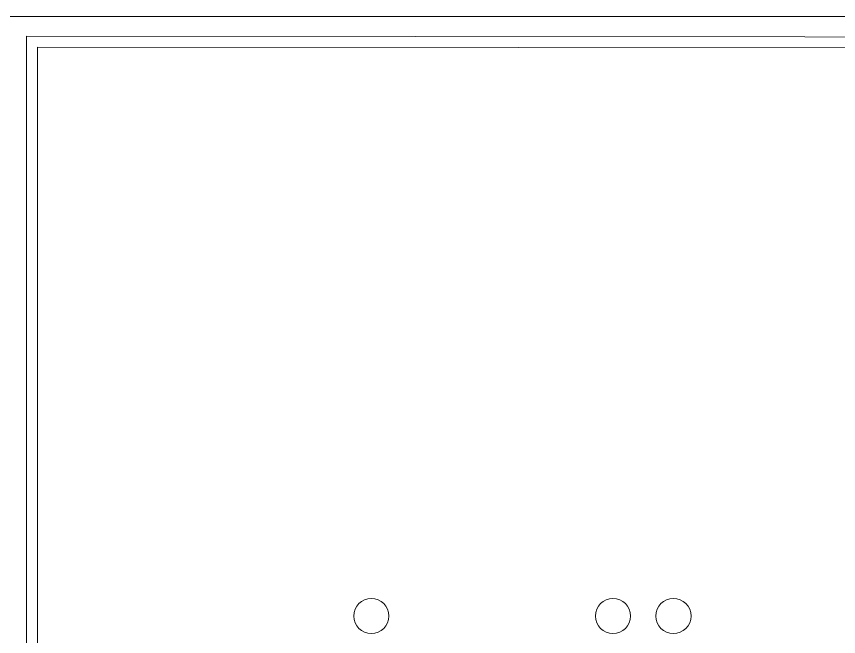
# Model space of a CAD drawing. Header units: millimetres. Extents: x 1373 to 40779, y 1939 to 6439.
# Drawn here: x 9452 to 10852, y 5381 to 6439 of the extents above; entities that cross this region are included whole.
import ezdxf

# ---------------------------------------------------------------- set-up
doc = ezdxf.new("R2010")
doc.units = ezdxf.units.MM
doc.layers.add('A-ANNO-DIMS', color=211, linetype='Continuous', lineweight=18)
doc.layers.add('S-GRID-IDEN', color=1, linetype='Continuous', lineweight=18)

# ---------------------------------------------------------------- blocks, each defined once
blk = doc.blocks.new('Grid - 3_0mm mit Kreis-1799268-1_BODRUM KAT')
at = {"layer": 'S-GRID-IDEN'}
blk.add_circle((0, 0), 0.3, dxfattribs=at)

msp = doc.modelspace()

# ---------------------------------------------------------------- linework, layer by layer
at = {"layer": 'A-ANNO-DIMS', "lineweight": 18, "ltscale": 2}
for points in [[(9434.7, 1938.6), (12818.4, 1938.6), (12818.4, 6438.6), (9434.7, 6438.6)], [(9468.5, 1972.4), (12784.7, 1969.9), (12784.7, 6402.4), (9468.5, 6404.9)], [(9487.2, 1991.1), (12765.9, 1988.7), (12765.9, 6383.7), (9487.2, 6386.1)]]:
    msp.add_lwpolyline(points, close=True, dxfattribs=at)

# ---------------------------------------------------------------- block references
at = {"layer": 'S-GRID-IDEN', "xscale": 99.99999999999993, "yscale": 99.99999999999993, "zscale": 99.99999999999993, "rotation": 180}
msp.add_blockref('Grid - 3_0mm mit Kreis-1799268-1_BODRUM KAT', (10056.4, 5416.4), dxfattribs=at)
at = {"layer": 'S-GRID-IDEN', "xscale": 99.99999999999993, "yscale": 99.99999999999993, "zscale": 99.99999999999993}
for p in [(10468.1, 5416.4), (10571.1, 5416.4)]:
    msp.add_blockref('Grid - 3_0mm mit Kreis-1799268-1_BODRUM KAT', p, dxfattribs=at)

doc.saveas('drawing.dxf')
